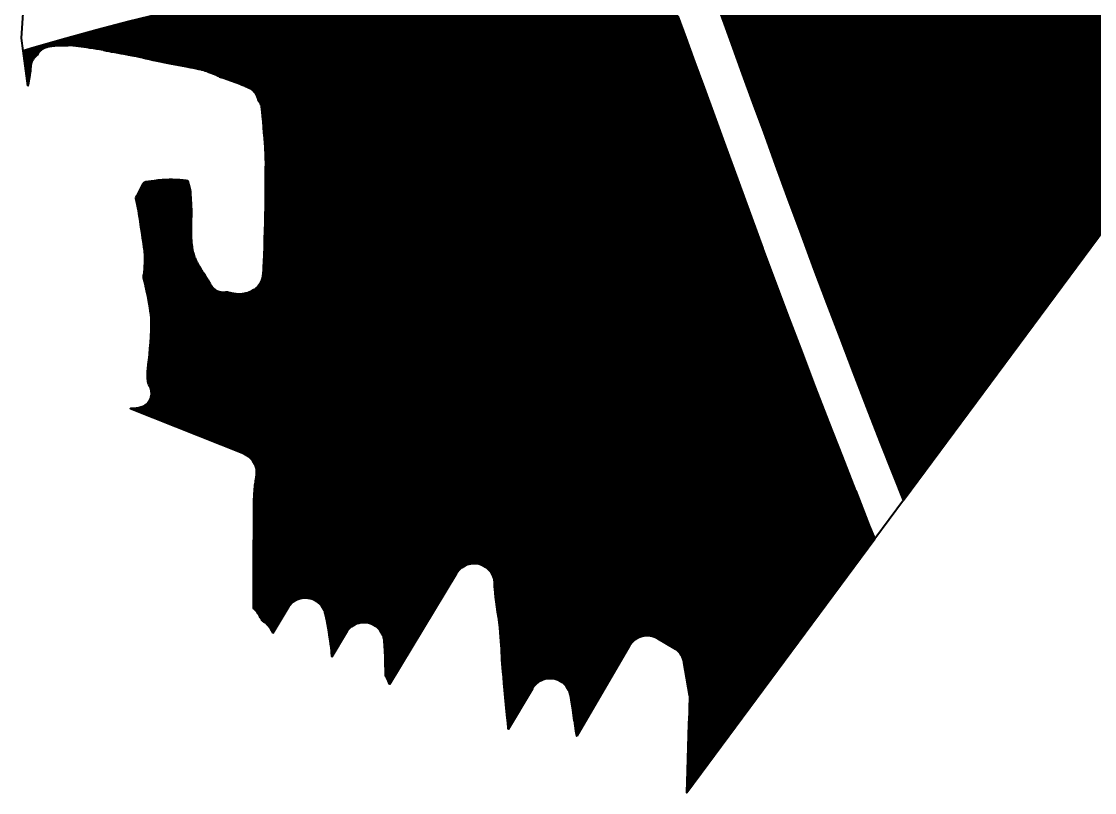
# Model space of a CAD drawing. Header units: metres. Extents: x 729358 to 733474, y 1423022 to 1426173.
# Drawn here: x 731345.8 to 731607.5, y 1424219 to 1424407.1 of the extents above; entities that cross this region are included whole.
import ezdxf

# ---------------------------------------------------------------- set-up
doc = ezdxf.new("R2010")
doc.units = ezdxf.units.M
for name, color, linetype in [('GREEN_AREA', 7, 'Continuous'), ('PARCEL_BORDER', 7, 'Continuous'), ('PARCEL_S', 7, 'Continuous')]:
    doc.layers.add(name, color=color, linetype=linetype)

msp = doc.modelspace()

# ---------------------------------------------------------------- hatches: boundary and pattern name
at = {"layer": 'GREEN_AREA', "true_color": 0x96c896}
h = msp.add_hatch(dxfattribs=at)
h.set_pattern_fill('SOLID')
h.paths.add_polyline_path([(731639.34, 1424479.93), (731639.55, 1424480.13), (731639.74, 1424480.35), (731639.91, 1424480.59), (731640.84, 1424482.07), (731641.19, 1424482.09), (731649.24, 1424482.28), (731657.34, 1424482.1), (731665.48, 1424481.55), (731673.67, 1424480.63), (731681.92, 1424479.33), (731690.21, 1424477.66), (731698.24, 1424475.69), (731560.91, 1424290.33), (731558.56, 1424296.26), (731555.26, 1424304.64), (731551.99, 1424313.04), (731548.74, 1424321.44), (731545.52, 1424329.86), (731542.33, 1424338.29), (731539.16, 1424346.72), (731536.02, 1424355.17), (731532.9, 1424363.63), (731529.81, 1424372.1), (731526.91, 1424380.06), (731524.2, 1424387.48), (731521.68, 1424394.37), (731519.36, 1424400.73), (731517.23, 1424406.56), (731515.3, 1424411.86), (731513.56, 1424416.64), (731512.01, 1424420.88), (731510.65, 1424424.59), (731509.49, 1424427.77), (731508.53, 1424430.42), (731508.11, 1424431.57), (731509.07, 1424432.07), (731511.52, 1424433.32), (731514.45, 1424434.83), (731517.88, 1424436.58), (731521.8, 1424438.59), (731526.2, 1424440.85), (731531.1, 1424443.36), (731536.48, 1424446.12), (731542.35, 1424449.13), (731548.72, 1424452.39), (731555.57, 1424455.91), (731562.91, 1424459.67), (731570.65, 1424463.64), (731578.33, 1424467.18), (731586.06, 1424470.35), (731593.81, 1424473.15), (731601.61, 1424475.57), (731606.03, 1424476.72), (731605.82, 1424476.26), (731605.79, 1424476.19), (731605.02, 1424474.35), (731604.99, 1424474.29), (731604.24, 1424472.37), (731604.21, 1424472.31), (731603.5, 1424470.4), (731603.48, 1424470.34), (731602.84, 1424468.51), (731602.82, 1424468.45), (731602.28, 1424466.79), (731602.25, 1424466.7), (731601.84, 1424465.29), (731601.8, 1424465.13), (731601.55, 1424464.06), (731601.48, 1424463.66), (731601.42, 1424463.01), (731601.41, 1424462.72), (731601.42, 1424462.43), (731601.46, 1424462.15), (731601.61, 1424461.41), (731601.68, 1424461.14), (731601.77, 1424460.87), (731602.03, 1424460.21), (731602.14, 1424459.99), (731602.25, 1424459.77), (731602.62, 1424459.17), (731602.83, 1424458.87), (731603.28, 1424458.3), (731603.42, 1424458.13), (731603.94, 1424457.56), (731604, 1424457.49), (731604.56, 1424456.93), (731605.12, 1424456.35), (731605.7, 1424455.72), (731606.32, 1424455.05), (731606.38, 1424454.98), (731607, 1424454.35), (731607.14, 1424454.22), (731607.75, 1424453.67), (731608.03, 1424453.44), (731608.62, 1424453.04), (731608.87, 1424452.88), (731609.13, 1424452.75), (731609.57, 1424452.55), (731609.81, 1424452.46), (731610.05, 1424452.39), (731610.3, 1424452.34), (731610.61, 1424452.29), (731610.86, 1424452.26), (731611.11, 1424452.25), (731611.36, 1424452.26), (731611.56, 1424452.28), (731611.81, 1424452.32), (731612.06, 1424452.37), (731612.16, 1424452.4), (731612.51, 1424452.52), (731612.59, 1424452.55), (731612.84, 1424452.66), (731613.07, 1424452.8), (731613.23, 1424452.9), (731613.52, 1424453.11), (731613.78, 1424453.35), (731614, 1424453.57), (731614.21, 1424453.83), (731614.4, 1424454.1), (731614.66, 1424454.53), (731614.78, 1424454.75), (731614.88, 1424454.98), (731615.16, 1424455.69), (731615.26, 1424456), (731615.49, 1424456.85), (731615.53, 1424457.04), (731615.73, 1424458), (731615.75, 1424458.13), (731615.91, 1424459.15), (731615.92, 1424459.23), (731616.05, 1424460.26), (731616.05, 1424460.32), (731616.16, 1424461.32), (731616.16, 1424461.37), (731616.17, 1424461.5), (731616.18, 1424461.57), (731616.2, 1424461.88), (731616.2, 1424461.95), (731616.22, 1424462.54), (731616.22, 1424462.6), (731616.24, 1424463.6), (731616.24, 1424463.65), (731616.24, 1424465.17), (731616.24, 1424465.21), (731616.22, 1424466.96), (731616.22, 1424467), (731616.16, 1424468.9), (731616.16, 1424468.94), (731616.08, 1424470.93), (731616.08, 1424470.97), (731615.97, 1424472.95), (731615.97, 1424473), (731615.83, 1424474.9), (731615.82, 1424474.98), (731615.65, 1424476.72), (731615.63, 1424476.83), (731615.43, 1424478.33), (731615.4, 1424478.52), (731615.32, 1424478.87), (731617.32, 1424479.29), (731625.23, 1424480.6), (731633.19, 1424481.53), (731634.42, 1424481.62), (731634.47, 1424481.4), (731634.56, 1424481.13), (731634.67, 1424480.86), (731634.81, 1424480.61), (731634.98, 1424480.37), (731635.16, 1424480.15), (731635.37, 1424479.95), (731635.59, 1424479.76), (731635.84, 1424479.6), (731636.09, 1424479.47), (731636.36, 1424479.36), (731636.64, 1424479.27), (731636.92, 1424479.22), (731637.21, 1424479.19), (731637.5, 1424479.19), (731637.79, 1424479.21), (731638.07, 1424479.27), (731638.35, 1424479.35), (731638.62, 1424479.46), (731638.87, 1424479.59), (731639.12, 1424479.75), (731639.34, 1424479.93)])
h.paths.add_polyline_path([(731566.4, 1424396.58), (731566.4, 1424440.72), (731539.54, 1424440.72), (731539.54, 1424396.58), (731539.54, 1424351.98), (731562.38, 1424351.98), (731562.38, 1424396.58), (731566.4, 1424396.58)])
h = msp.add_hatch(dxfattribs=at)
h.set_pattern_fill('SOLID')
h.paths.add_polyline_path([(731377.08, 1424337.22), (731377.07, 1424337.32), (731376.84, 1424338.67), (731376.83, 1424338.74), (731376.56, 1424340.09), (731376.55, 1424340.14), (731376.28, 1424341.43), (731376.27, 1424341.46), (731376, 1424342.65), (731376, 1424342.67), (731375.75, 1424343.72), (731375.56, 1424344.54), (731375.49, 1424344.83), (731375.51, 1424344.91), (731375.56, 1424345.14), (731375.62, 1424345.46), (731375.65, 1424345.67), (731375.68, 1424346.02), (731375.69, 1424346.06), (731375.74, 1424346.6), (731375.74, 1424346.65), (731375.79, 1424347.34), (731375.79, 1424347.41), (731375.83, 1424348.19), (731375.83, 1424348.28), (731375.85, 1424349.1), (731375.85, 1424349.23), (731375.83, 1424350.04), (731375.82, 1424350.23), (731375.77, 1424350.87), (731375.76, 1424350.96), (731375.65, 1424351.88), (731375.64, 1424351.92), (731375.49, 1424353.05), (731375.49, 1424353.07), (731375.31, 1424354.34), (731375.31, 1424354.35), (731375.12, 1424355.68), (731375.11, 1424355.69), (731374.91, 1424357.02), (731374.91, 1424357.03), (731374.72, 1424358.28), (731374.72, 1424358.29), (731374.54, 1424359.4), (731374.54, 1424359.41), (731374.4, 1424360.3), (731374.4, 1424360.31), (731374.3, 1424360.92), (731374.29, 1424360.97), (731374.15, 1424361.73), (731374.14, 1424361.78), (731373.98, 1424362.55), (731373.97, 1424362.58), (731373.82, 1424363.3), (731373.69, 1424363.92), (731373.66, 1424364.08), (731373.88, 1424364.53), (731374.27, 1424365.3), (731374.71, 1424366.15), (731375.13, 1424366.94), (731375.45, 1424367.5), (731375.55, 1424367.66), (731375.61, 1424367.73), (731375.71, 1424367.82), (731375.78, 1424367.88), (731375.84, 1424367.92), (731375.89, 1424367.95), (731375.9, 1424367.95), (731376.09, 1424367.98), (731376.48, 1424368.04), (731376.49, 1424368.04), (731376.86, 1424368.1), (731377.46, 1424368.18), (731378.24, 1424368.28), (731379.14, 1424368.38), (731380.08, 1424368.47), (731381, 1424368.53), (731381.82, 1424368.56), (731382.63, 1424368.56), (731383.5, 1424368.52), (731384.37, 1424368.46), (731385.18, 1424368.39), (731385.86, 1424368.32), (731386.29, 1424368.27), (731386.3, 1424368.25), (731386.43, 1424367.85), (731386.58, 1424367.3), (731386.73, 1424366.74), (731386.84, 1424366.27), (731386.89, 1424366.04), (731386.93, 1424365.86), (731386.95, 1424365.69), (731386.97, 1424365.42), (731386.99, 1424365.19), (731387.02, 1424364.76), (731387.06, 1424364.18), (731387.1, 1424363.5), (731387.14, 1424362.76), (731387.19, 1424362), (731387.22, 1424361.3), (731387.23, 1424360.69), (731387.21, 1424359.79), (731387.19, 1424358.67), (731387.19, 1424358.66), (731387.16, 1424357.41), (731387.16, 1424357.37), (731387.15, 1424356.07), (731387.15, 1424356), (731387.17, 1424354.71), (731387.18, 1424354.6), (731387.24, 1424353.37), (731387.25, 1424353.21), (731387.36, 1424352.11), (731387.4, 1424351.83), (731387.59, 1424350.92), (731387.69, 1424350.54), (731387.99, 1424349.65), (731388.09, 1424349.38), (731388.49, 1424348.5), (731388.58, 1424348.32), (731389.03, 1424347.47), (731389.11, 1424347.34), (731389.58, 1424346.55), (731389.64, 1424346.46), (731390.11, 1424345.75), (731390.14, 1424345.69), (731390.57, 1424345.08), (731390.57, 1424345.07), (731390.9, 1424344.6), (731391.06, 1424344.36), (731391.27, 1424343.99), (731391.51, 1424343.54), (731391.54, 1424343.48), (731391.79, 1424343.06), (731391.9, 1424342.88), (731392.08, 1424342.61), (731392.31, 1424342.31), (731392.44, 1424342.16), (731392.62, 1424341.97), (731392.82, 1424341.8), (731392.9, 1424341.73), (731393.11, 1424341.58), (731393.33, 1424341.44), (731393.37, 1424341.42), (731393.72, 1424341.25), (731393.77, 1424341.24), (731394.01, 1424341.15), (731394.26, 1424341.09), (731394.36, 1424341.07), (731394.6, 1424341.03), (731394.85, 1424341.01), (731395.1, 1424341.01), (731395.25, 1424341.02), (731395.57, 1424341.05), (731395.88, 1424341.12), (731395.9, 1424341.12), (731396, 1424341.1), (731396.62, 1424340.95), (731396.69, 1424340.93), (731397.37, 1424340.78), (731397.54, 1424340.75), (731398.17, 1424340.65), (731398.58, 1424340.61), (731399.09, 1424340.6), (731399.37, 1424340.61), (731399.65, 1424340.64), (731400.15, 1424340.72), (731400.48, 1424340.8), (731400.94, 1424340.93), (731401.28, 1424341.05), (731401.71, 1424341.23), (731402.07, 1424341.42), (731402.44, 1424341.63), (731402.65, 1424341.77), (731402.86, 1424341.93), (731403.15, 1424342.18), (731403.4, 1424342.42), (731403.62, 1424342.7), (731403.87, 1424343.03), (731404.01, 1424343.24), (731404.13, 1424343.46), (731404.23, 1424343.69), (731404.38, 1424344.05), (731404.45, 1424344.28), (731404.52, 1424344.51), (731404.6, 1424344.91), (731404.63, 1424345.03), (731404.71, 1424345.48), (731404.74, 1424345.76), (731404.78, 1424346.19), (731404.79, 1424346.29), (731404.83, 1424347.2), (731404.83, 1424347.23), (731404.89, 1424348.55), (731404.89, 1424348.56), (731404.94, 1424350.19), (731404.94, 1424350.19), (731405.01, 1424352.05), (731405.01, 1424352.05), (731405.07, 1424354.04), (731405.07, 1424354.05), (731405.13, 1424356.09), (731405.13, 1424356.1), (731405.18, 1424358.11), (731405.18, 1424358.12), (731405.23, 1424360.01), (731405.23, 1424360.01), (731405.27, 1424361.7), (731405.27, 1424361.71), (731405.3, 1424363.1), (731405.3, 1424363.12), (731405.32, 1424364.13), (731405.32, 1424364.16), (731405.32, 1424365.28), (731405.32, 1424365.3), (731405.32, 1424366.48), (731405.32, 1424366.49), (731405.32, 1424367.69), (731405.32, 1424367.7), (731405.3, 1424368.85), (731405.3, 1424368.86), (731405.29, 1424369.92), (731405.29, 1424369.93), (731405.28, 1424370.85), (731405.28, 1424370.85), (731405.27, 1424371.54), (731405.29, 1424371.64), (731405.33, 1424371.93), (731405.34, 1424372.22), (731405.34, 1424372.39), (731405.34, 1424372.42), (731405.33, 1424372.85), (731405.33, 1424372.87), (731405.31, 1424373.49), (731405.31, 1424373.51), (731405.29, 1424374.25), (731405.29, 1424374.27), (731405.26, 1424375.05), (731405.25, 1424375.08), (731405.22, 1424375.82), (731405.21, 1424375.87), (731405.17, 1424376.48), (731405.17, 1424376.5), (731405.1, 1424377.44), (731405.1, 1424377.45), (731405.01, 1424378.63), (731405.01, 1424378.64), (731404.91, 1424379.97), (731404.91, 1424379.98), (731404.8, 1424381.37), (731404.8, 1424381.37), (731404.69, 1424382.73), (731404.68, 1424382.74), (731404.58, 1424383.97), (731404.58, 1424383.99), (731404.48, 1424385), (731404.48, 1424385.04), (731404.41, 1424385.74), (731404.39, 1424385.89), (731404.34, 1424386.19), (731404.28, 1424386.51), (731404.17, 1424386.82), (731404.04, 1424387.12), (731403.88, 1424387.4), (731403.74, 1424387.6), (731403.62, 1424387.77), (731403.53, 1424388.1), (731403.41, 1424388.44), (731403.24, 1424388.86), (731403.09, 1424389.18), (731402.91, 1424389.48), (731402.66, 1424389.83), (731402.46, 1424390.07), (731402.25, 1424390.3), (731402.01, 1424390.49), (731401.75, 1424390.67), (731401.38, 1424390.89), (731401.05, 1424391.06), (731400.34, 1424391.37), (731400.23, 1424391.42), (731399.28, 1424391.79), (731399.23, 1424391.81), (731398.14, 1424392.21), (731398.11, 1424392.23), (731396.97, 1424392.63), (731396.96, 1424392.64), (731395.87, 1424393.02), (731395.86, 1424393.02), (731394.93, 1424393.35), (731394.28, 1424393.58), (731394.1, 1424393.64), (731394.03, 1424393.68), (731393.87, 1424393.77), (731393.87, 1424393.77), (731393.64, 1424393.9), (731393.5, 1424393.97), (731393.23, 1424394.1), (731393.04, 1424394.18), (731392.64, 1424394.35), (731392.58, 1424394.37), (731391.95, 1424394.61), (731391.93, 1424394.62), (731391.23, 1424394.88), (731391.21, 1424394.89), (731390.61, 1424395.11), (731390.56, 1424395.12), (731390.21, 1424395.25), (731390.03, 1424395.3), (731389.76, 1424395.37), (731389.62, 1424395.41), (731389.38, 1424395.46), (731389.34, 1424395.47), (731389.08, 1424395.52), (731389.05, 1424395.53), (731388.75, 1424395.59), (731388.73, 1424395.59), (731388.07, 1424395.72), (731387.11, 1424395.9), (731385.95, 1424396.12), (731384.65, 1424396.37), (731383.28, 1424396.63), (731381.94, 1424396.89), (731380.69, 1424397.14), (731379.6, 1424397.35), (731378.77, 1424397.52), (731377.9, 1424397.71), (731377, 1424397.91), (731376.11, 1424398.11), (731375.26, 1424398.31), (731374.49, 1424398.49), (731373.82, 1424398.64), (731373.81, 1424398.65), (731373.29, 1424398.77), (731373.25, 1424398.78), (731372.9, 1424398.85), (731372.8, 1424398.87), (731372.36, 1424398.95), (731372.29, 1424398.96), (731371.91, 1424399.02), (731371.89, 1424399.02), (731371.53, 1424399.07), (731371.13, 1424399.13), (731370.74, 1424399.2), (731370.1, 1424399.32), (731369.32, 1424399.46), (731368.51, 1424399.61), (731367.74, 1424399.75), (731367.13, 1424399.87), (731366.79, 1424399.94), (731366.48, 1424400), (731366.18, 1424400.08), (731366.17, 1424400.08), (731365.84, 1424400.16), (731365.76, 1424400.18), (731365.37, 1424400.26), (731365.27, 1424400.28), (731364.84, 1424400.36), (731364.8, 1424400.36), (731364.14, 1424400.47), (731364.13, 1424400.47), (731363.33, 1424400.6), (731363.32, 1424400.6), (731362.48, 1424400.73), (731362.47, 1424400.73), (731361.68, 1424400.85), (731361.66, 1424400.85), (731361.01, 1424400.95), (731360.99, 1424400.95), (731360.32, 1424401.04), (731360.31, 1424401.04), (731359.65, 1424401.14), (731359.63, 1424401.14), (731359.02, 1424401.22), (731358.98, 1424401.22), (731358.48, 1424401.28), (731358.37, 1424401.29), (731358.03, 1424401.32), (731357.79, 1424401.33), (731357.51, 1424401.33), (731357.31, 1424401.32), (731357.06, 1424401.31), (731356.99, 1424401.3), (731356.78, 1424401.28), (731356.6, 1424401.27), (731356.34, 1424401.27), (731355.81, 1424401.26), (731355.81, 1424401.26), (731355.17, 1424401.26), (731355.14, 1424401.26), (731354.49, 1424401.25), (731354.44, 1424401.25), (731353.89, 1424401.23), (731353.74, 1424401.22), (731353.37, 1424401.19), (731353.05, 1424401.14), (731352.68, 1424401.07), (731352.5, 1424401.03), (731352.14, 1424400.94), (731351.93, 1424400.88), (731351.64, 1424400.78), (731351.4, 1424400.69), (731351.17, 1424400.58), (731351.01, 1424400.49), (731350.76, 1424400.34), (731350.52, 1424400.16), (731350.3, 1424399.96), (731350.1, 1424399.73), (731349.92, 1424399.49), (731349.77, 1424399.23), (731349.67, 1424399.01), (731349.46, 1424398.85), (731349.26, 1424398.69), (731349.08, 1424398.51), (731348.92, 1424398.32), (731348.73, 1424398.09), (731348.57, 1424397.86), (731348.43, 1424397.61), (731348.31, 1424397.35), (731348.21, 1424397.09), (731348.12, 1424396.78), (731348.04, 1424396.45), (731348, 1424396.11), (731347.98, 1424395.75), (731347.97, 1424395.58), (731347.97, 1424395.26), (731347.96, 1424395.04), (731347.91, 1424394.76), (731347.79, 1424394.04), (731347.62, 1424393.1), (731347.44, 1424392.05), (731347.33, 1424391.45), (731346.18, 1424399.95), (731348.87, 1424400.77), (731356.54, 1424402.98), (731364.23, 1424405.09), (731371.95, 1424407.09), (731379.69, 1424409), (731387.46, 1424410.81), (731395.25, 1424412.52), (731403.07, 1424414.13), (731410.91, 1424415.64), (731418.77, 1424417.05), (731426.67, 1424418.36), (731434.58, 1424419.56), (731442.55, 1424420.68), (731450.06, 1424421.72), (731457.06, 1424422.7), (731463.57, 1424423.61), (731469.57, 1424424.45), (731475.07, 1424425.21), (731480.07, 1424425.91), (731484.58, 1424426.54), (731488.58, 1424427.1), (731492.08, 1424427.59), (731495.08, 1424428.01), (731497.58, 1424428.36), (731498.58, 1424428.5), (731499.13, 1424426.99), (731500.1, 1424424.34), (731500.44, 1424423.42), (731500.3, 1424423.23), (731500.18, 1424423.07), (731500.12, 1424422.98), (731499.9, 1424422.62), (731499.86, 1424422.57), (731499.59, 1424422.13), (731499.54, 1424422.04), (731499.31, 1424421.63), (731499.17, 1424421.35), (731499.06, 1424421.08), (731498.96, 1424420.83), (731498.89, 1424420.57), (731498.84, 1424420.3), (731498.8, 1424420.04), (731498.78, 1424419.71), (731498.79, 1424419.38), (731498.81, 1424419.14), (731498.85, 1424418.84), (731498.92, 1424418.54), (731499.02, 1424418.26), (731499.11, 1424418.03), (731499.24, 1424417.76), (731499.39, 1424417.5), (731499.57, 1424417.26), (731499.75, 1424417.03), (731499.91, 1424416.85), (731500.08, 1424416.69), (731500.4, 1424416.4), (731500.58, 1424416.25), (731500.77, 1424416.12), (731501.18, 1424415.86), (731501.49, 1424415.68), (731501.82, 1424415.55), (731502.26, 1424415.4), (731502.51, 1424415.32), (731502.77, 1424415.27), (731503.04, 1424415.24), (731503.31, 1424415.23), (731503.42, 1424415.23), (731504.16, 1424413.21), (731505.9, 1424408.44), (731507.84, 1424403.14), (731509.97, 1424397.3), (731512.29, 1424390.94), (731514.8, 1424384.05), (731517.51, 1424376.63), (731520.41, 1424368.68), (731523.51, 1424360.19), (731523.51, 1424360.18), (731526.64, 1424351.71), (731526.64, 1424351.69), (731529.79, 1424343.23), (731529.79, 1424343.22), (731532.97, 1424334.77), (731532.97, 1424334.75), (731536.17, 1424326.31), (731536.18, 1424326.3), (731539.4, 1424317.86), (731539.41, 1424317.85), (731542.66, 1424309.43), (731542.67, 1424309.41), (731545.94, 1424301), (731545.95, 1424300.99), (731549.25, 1424292.59), (731549.26, 1424292.57), (731552.59, 1424284.18), (731552.59, 1424284.17), (731553.91, 1424280.89), (731508.04, 1424218.98), (731508.05, 1424219.11), (731508.13, 1424221.63), (731508.22, 1424224.34), (731508.32, 1424227.17), (731508.41, 1424230.05), (731508.51, 1424232.93), (731508.6, 1424235.74), (731508.69, 1424238.42), (731508.76, 1424240.91), (731508.77, 1424240.92), (731508.79, 1424241.74), (731508.78, 1424242.23), (731508.72, 1424242.71), (731507.38, 1424250.75), (731507.28, 1424251.23), (731507.13, 1424251.69), (731506.94, 1424252.13), (731506.7, 1424252.56), (731506.43, 1424252.96), (731506.12, 1424253.33), (731505.77, 1424253.67), (731505.39, 1424253.97), (731504.99, 1424254.24), (731500.97, 1424256.61), (731500.53, 1424256.84), (731500.08, 1424257.02), (731499.6, 1424257.16), (731499.12, 1424257.25), (731498.63, 1424257.3), (731498.14, 1424257.29), (731497.65, 1424257.24), (731497.17, 1424257.14), (731496.7, 1424256.99), (731496.25, 1424256.8), (731495.82, 1424256.57), (731495.41, 1424256.29), (731495.04, 1424255.98), (731494.69, 1424255.63), (731494.38, 1424255.24), (731494.11, 1424254.83), (731481.2, 1424232.82), (731481.01, 1424234.05), (731481.01, 1424234.06), (731480.63, 1424236.51), (731480.62, 1424236.52), (731480.23, 1424239.06), (731480.23, 1424239.06), (731479.82, 1424241.62), (731479.66, 1424242.64), (731479.56, 1424243.12), (731479.41, 1424243.58), (731479.22, 1424244.03), (731478.99, 1424244.46), (731478.71, 1424244.87), (731478.4, 1424245.24), (731478.05, 1424245.59), (731477.67, 1424245.89), (731477.26, 1424246.16), (731476.83, 1424246.39), (731476.37, 1424246.57), (731475.9, 1424246.71), (731475.42, 1424246.8), (731474.94, 1424246.85), (731474.45, 1424246.85), (731473.96, 1424246.79), (731473.48, 1424246.7), (731473.01, 1424246.55), (731472.56, 1424246.36), (731472.13, 1424246.13), (731471.73, 1424245.86), (731471.35, 1424245.54), (731471, 1424245.2), (731470.7, 1424244.82), (731470.42, 1424244.41), (731464.51, 1424234.47), (731464.47, 1424234.86), (731464.37, 1424235.9), (731464.24, 1424237.22), (731464.09, 1424238.76), (731463.93, 1424240.45), (731463.77, 1424242.2), (731463.6, 1424243.95), (731463.45, 1424245.62), (731463.31, 1424247.15), (731463.2, 1424248.44), (731463.11, 1424249.43), (731463.04, 1424250.46), (731462.98, 1424251.4), (731462.93, 1424252.28), (731462.88, 1424253.14), (731462.84, 1424254), (731462.84, 1424254.02), (731462.79, 1424254.89), (731462.79, 1424254.93), (731462.73, 1424255.84), (731462.72, 1424255.9), (731462.65, 1424256.88), (731462.64, 1424256.94), (731462.55, 1424258.02), (731462.54, 1424258.11), (731462.43, 1424259.19), (731462.42, 1424259.27), (731462.27, 1424260.45), (731462.27, 1424260.5), (731462.1, 1424261.74), (731462.1, 1424261.77), (731461.92, 1424263.04), (731461.92, 1424263.05), (731461.74, 1424264.32), (731461.57, 1424265.55), (731461.42, 1424266.69), (731461.3, 1424267.71), (731461.22, 1424268.55), (731461.18, 1424269.18), (731461.16, 1424269.96), (731461.16, 1424269.96), (731461.14, 1424270.32), (731461.08, 1424270.8), (731460.97, 1424271.27), (731460.81, 1424271.72), (731460.62, 1424272.16), (731460.38, 1424272.58), (731460.1, 1424272.98), (731459.78, 1424273.34), (731459.43, 1424273.68), (731459.05, 1424273.97), (731458.64, 1424274.23), (731458.21, 1424274.45), (731457.76, 1424274.63), (731457.3, 1424274.76), (731456.83, 1424274.85), (731456.34, 1424274.89), (731455.86, 1424274.88), (731455.38, 1424274.83), (731454.91, 1424274.73), (731454.45, 1424274.59), (731454, 1424274.4), (731453.58, 1424274.17), (731453.18, 1424273.91), (731452.8, 1424273.6), (731452.46, 1424273.26), (731452.15, 1424272.88), (731451.88, 1424272.48), (731435.5, 1424245.44), (731435.37, 1424245.84), (731435.19, 1424246.28), (731434.99, 1424246.71), (731434.77, 1424247.13), (731434.55, 1424247.46), (731434.55, 1424247.54), (731434.55, 1424247.92), (731434.55, 1424247.94), (731434.54, 1424248.62), (731434.54, 1424248.65), (731434.53, 1424249.59), (731434.52, 1424249.61), (731434.5, 1424250.75), (731434.5, 1424250.78), (731434.46, 1424252.05), (731434.46, 1424252.09), (731434.41, 1424253.44), (731434.4, 1424253.5), (731434.34, 1424254.86), (731434.33, 1424254.94), (731434.27, 1424255.84), (731434.22, 1424256.32), (731434.11, 1424256.8), (731433.97, 1424257.27), (731433.77, 1424257.72), (731433.54, 1424258.14), (731433.26, 1424258.55), (731432.94, 1424258.92), (731432.59, 1424259.26), (731432.21, 1424259.56), (731431.8, 1424259.83), (731431.37, 1424260.06), (731430.92, 1424260.24), (731430.45, 1424260.37), (731429.97, 1424260.46), (731429.48, 1424260.51), (731428.99, 1424260.5), (731428.51, 1424260.45), (731428.03, 1424260.35), (731427.56, 1424260.21), (731427.11, 1424260.02), (731426.68, 1424259.78), (731426.28, 1424259.51), (731425.9, 1424259.2), (731425.56, 1424258.85), (731425.25, 1424258.47), (731424.98, 1424258.06), (731421.49, 1424252.18), (731421.4, 1424253.21), (731421.4, 1424253.29), (731421.27, 1424254.58), (731421.25, 1424254.74), (731421.09, 1424255.95), (731421.07, 1424256.08), (731420.84, 1424257.5), (731420.83, 1424257.58), (731420.54, 1424259.16), (731420.54, 1424259.21), (731420.21, 1424260.93), (731420.21, 1424260.96), (731419.92, 1424262.44), (731419.8, 1424262.91), (731419.65, 1424263.37), (731419.44, 1424263.81), (731419.2, 1424264.22), (731418.92, 1424264.61), (731418.6, 1424264.98), (731418.24, 1424265.31), (731417.86, 1424265.6), (731417.45, 1424265.85), (731417.02, 1424266.07), (731416.57, 1424266.24), (731416.1, 1424266.37), (731415.63, 1424266.45), (731415.15, 1424266.49), (731414.67, 1424266.48), (731414.19, 1424266.42), (731413.71, 1424266.32), (731413.25, 1424266.17), (731412.81, 1424265.98), (731412.39, 1424265.75), (731411.99, 1424265.48), (731411.62, 1424265.17), (731411.28, 1424264.82), (731410.98, 1424264.45), (731410.71, 1424264.05), (731407.08, 1424257.93), (731407.01, 1424258.13), (731406.8, 1424258.56), (731406.56, 1424258.97), (731406.28, 1424259.35), (731406.05, 1424259.64), (731405.71, 1424260.02), (731405.33, 1424260.36), (731404.92, 1424260.66), (731404.62, 1424260.85), (731404.51, 1424260.92), (731404.38, 1424261.15), (731404.11, 1424261.66), (731404.09, 1424261.7), (731403.86, 1424262.11), (731403.65, 1424262.46), (731403.53, 1424262.65), (731403.25, 1424263.04), (731402.93, 1424263.4), (731402.58, 1424263.72), (731402.38, 1424263.88), (731402.38, 1424264.66), (731402.37, 1424266.61), (731402.37, 1424268.88), (731402.38, 1424271.39), (731402.38, 1424274.05), (731402.39, 1424276.76), (731402.4, 1424279.45), (731402.41, 1424282.01), (731402.42, 1424284.36), (731402.43, 1424286.41), (731402.44, 1424288.07), (731402.45, 1424289.24), (731402.46, 1424289.8), (731402.48, 1424290.51), (731402.51, 1424291.24), (731402.55, 1424291.93), (731402.59, 1424292.55), (731402.63, 1424293.05), (731402.65, 1424293.39), (731402.69, 1424293.73), (731402.72, 1424294.01), (731402.76, 1424294.31), (731402.81, 1424294.67), (731402.86, 1424295.01), (731402.92, 1424295.34), (731402.92, 1424295.37), (731402.99, 1424295.77), (731403.01, 1424295.91), (731403.07, 1424296.34), (731403.12, 1424296.81), (731403.12, 1424297.29), (731403.07, 1424297.76), (731402.98, 1424298.23), (731402.84, 1424298.69), (731402.67, 1424299.13), (731402.45, 1424299.55), (731402.19, 1424299.95), (731401.89, 1424300.32), (731401.57, 1424300.67), (731401.2, 1424300.98), (731400.82, 1424301.25), (731400.4, 1424301.49), (731399.97, 1424301.69), (731372.35, 1424312.68), (731372.63, 1424312.68), (731372.8, 1424312.68), (731373.5, 1424312.72), (731373.84, 1424312.75), (731374.36, 1424312.84), (731374.64, 1424312.9), (731374.91, 1424312.98), (731375.21, 1424313.09), (731375.46, 1424313.2), (731375.7, 1424313.32), (731375.93, 1424313.47), (731376.07, 1424313.57), (731376.28, 1424313.74), (731376.47, 1424313.92), (731376.65, 1424314.12), (731376.7, 1424314.18), (731376.86, 1424314.4), (731377.01, 1424314.64), (731377.04, 1424314.7), (731377.19, 1424315), (731377.29, 1424315.31), (731377.33, 1424315.45), (731377.4, 1424315.75), (731377.44, 1424316.06), (731377.45, 1424316.38), (731377.44, 1424316.61), (731377.42, 1424316.88), (731377.38, 1424317.14), (731377.31, 1424317.4), (731377.2, 1424317.74), (731377.05, 1424318.13), (731376.83, 1424318.59), (731376.69, 1424318.91), (731376.64, 1424319.06), (731376.61, 1424319.27), (731376.57, 1424319.63), (731376.54, 1424320.03), (731376.52, 1424320.46), (731376.51, 1424320.96), (731376.51, 1424321.44), (731376.53, 1424321.79), (731376.59, 1424322.48), (731376.7, 1424323.44), (731376.82, 1424324.6), (731376.82, 1424324.61), (731376.96, 1424325.91), (731376.96, 1424325.93), (731377.09, 1424327.32), (731377.1, 1424327.35), (731377.22, 1424328.78), (731377.22, 1424328.82), (731377.33, 1424330.25), (731377.33, 1424330.32), (731377.4, 1424331.69), (731377.4, 1424331.78), (731377.43, 1424333.07), (731377.43, 1424333.21), (731377.4, 1424334.35), (731377.39, 1424334.54), (731377.28, 1424335.76), (731377.26, 1424335.9), (731377.08, 1424337.22)])
h.paths.add_polyline_path([(731501.71, 1424373.35), (731475.46, 1424373.35), (731475.46, 1424334.08), (731501.71, 1424334.08), (731501.71, 1424373.35)])
h.paths.add_polyline_path([(731529.23, 1424254.59), (731529.23, 1424299.67), (731504.8, 1424299.67), (731504.8, 1424254.59), (731529.23, 1424254.59)])
at = {"layer": 'PARCEL_S', "true_color": 0xffc8c8}
h = msp.add_hatch(dxfattribs=at)
h.set_pattern_fill('SOLID')
h.paths.add_polyline_path([(731566.4, 1424396.58), (731566.4, 1424440.72), (731539.54, 1424440.72), (731539.54, 1424396.58), (731566.4, 1424396.58)])
h = msp.add_hatch(dxfattribs=at)
h.set_pattern_fill('SOLID')
h.paths.add_polyline_path([(731562.38, 1424351.98), (731562.38, 1424396.58), (731539.54, 1424396.58), (731539.54, 1424351.98), (731562.38, 1424351.98)])
h = msp.add_hatch(dxfattribs=at)
h.set_pattern_fill('SOLID')
h.paths.add_polyline_path([(731501.71, 1424334.08), (731501.71, 1424373.35), (731475.46, 1424373.35), (731475.46, 1424334.08), (731501.71, 1424334.08)])
h = msp.add_hatch(dxfattribs=at)
h.set_pattern_fill('SOLID')
h.paths.add_polyline_path([(731529.23, 1424254.59), (731529.23, 1424299.67), (731504.8, 1424299.67), (731504.8, 1424254.59), (731529.23, 1424254.59)])

# ---------------------------------------------------------------- linework, layer by layer
at = {"layer": 'PARCEL_BORDER', "lineweight": 50, "true_color": 0x326432}
for points in [[(731698.24, 1424475.69), (731560.91, 1424290.33), (731558.56, 1424296.26), (731555.26, 1424304.64), (731551.99, 1424313.04), (731548.74, 1424321.44), (731545.52, 1424329.86), (731542.33, 1424338.29), (731539.16, 1424346.72), (731536.02, 1424355.17), (731532.9, 1424363.63), (731529.81, 1424372.1), (731526.91, 1424380.06), (731524.2, 1424387.48), (731521.68, 1424394.37), (731519.36, 1424400.73), (731517.23, 1424406.56), (731515.3, 1424411.86)], [(731505.9, 1424408.44), (731507.84, 1424403.14), (731509.97, 1424397.3), (731512.29, 1424390.94), (731514.8, 1424384.05), (731517.51, 1424376.63), (731520.41, 1424368.68), (731523.51, 1424360.19), (731523.51, 1424360.18), (731526.64, 1424351.71), (731526.64, 1424351.69), (731529.79, 1424343.23), (731529.79, 1424343.22), (731532.97, 1424334.77), (731532.97, 1424334.75), (731536.17, 1424326.31), (731536.18, 1424326.3), (731539.4, 1424317.86), (731539.41, 1424317.85), (731542.66, 1424309.43), (731542.67, 1424309.41), (731545.94, 1424301), (731545.95, 1424300.99), (731549.25, 1424292.59), (731549.26, 1424292.57), (731552.59, 1424284.18), (731552.59, 1424284.17), (731553.91, 1424280.89), (731508.04, 1424218.98), (731508.05, 1424219.11), (731508.13, 1424221.63), (731508.22, 1424224.34), (731508.32, 1424227.17), (731508.41, 1424230.05), (731508.51, 1424232.93), (731508.6, 1424235.74), (731508.69, 1424238.42), (731508.76, 1424240.91), (731508.77, 1424240.92), (731508.79, 1424241.74), (731508.78, 1424242.23), (731508.72, 1424242.71), (731507.38, 1424250.75), (731507.28, 1424251.23), (731507.13, 1424251.69), (731506.94, 1424252.13), (731506.7, 1424252.56), (731506.43, 1424252.96), (731506.12, 1424253.33), (731505.77, 1424253.67), (731505.39, 1424253.97), (731504.99, 1424254.24), (731500.97, 1424256.61), (731500.53, 1424256.84), (731500.08, 1424257.02), (731499.6, 1424257.16), (731499.12, 1424257.25), (731498.63, 1424257.3), (731498.14, 1424257.29), (731497.65, 1424257.24), (731497.17, 1424257.14), (731496.7, 1424256.99), (731496.25, 1424256.8), (731495.82, 1424256.57), (731495.41, 1424256.29), (731495.04, 1424255.98), (731494.69, 1424255.63), (731494.38, 1424255.24), (731494.11, 1424254.83), (731481.2, 1424232.82), (731481.01, 1424234.05), (731481.01, 1424234.06), (731480.63, 1424236.51), (731480.62, 1424236.52), (731480.23, 1424239.06), (731480.23, 1424239.06), (731479.82, 1424241.62), (731479.66, 1424242.64), (731479.56, 1424243.12), (731479.41, 1424243.58), (731479.22, 1424244.03), (731478.99, 1424244.46), (731478.71, 1424244.87), (731478.4, 1424245.24), (731478.05, 1424245.59), (731477.67, 1424245.89), (731477.26, 1424246.16), (731476.83, 1424246.39), (731476.37, 1424246.57), (731475.9, 1424246.71), (731475.42, 1424246.8), (731474.94, 1424246.85), (731474.45, 1424246.85), (731473.96, 1424246.79), (731473.48, 1424246.7), (731473.01, 1424246.55), (731472.56, 1424246.36), (731472.13, 1424246.13), (731471.73, 1424245.86), (731471.35, 1424245.54), (731471, 1424245.2), (731470.7, 1424244.82), (731470.42, 1424244.41), (731464.51, 1424234.47), (731464.47, 1424234.86), (731464.37, 1424235.9), (731464.24, 1424237.22), (731464.09, 1424238.76), (731463.93, 1424240.45), (731463.77, 1424242.2), (731463.6, 1424243.95), (731463.45, 1424245.62), (731463.31, 1424247.15), (731463.2, 1424248.44), (731463.11, 1424249.43), (731463.04, 1424250.46), (731462.98, 1424251.4), (731462.93, 1424252.28), (731462.88, 1424253.14), (731462.84, 1424254), (731462.84, 1424254.02), (731462.79, 1424254.89), (731462.79, 1424254.93), (731462.73, 1424255.84), (731462.72, 1424255.9), (731462.65, 1424256.88), (731462.64, 1424256.94), (731462.55, 1424258.02), (731462.54, 1424258.11), (731462.43, 1424259.19), (731462.42, 1424259.27), (731462.27, 1424260.45), (731462.27, 1424260.5), (731462.1, 1424261.74), (731462.1, 1424261.77), (731461.92, 1424263.04), (731461.92, 1424263.05), (731461.74, 1424264.32), (731461.57, 1424265.55), (731461.42, 1424266.69), (731461.3, 1424267.71), (731461.22, 1424268.55), (731461.18, 1424269.18), (731461.16, 1424269.96), (731461.16, 1424269.96), (731461.14, 1424270.32), (731461.08, 1424270.8), (731460.97, 1424271.27), (731460.81, 1424271.72), (731460.62, 1424272.16), (731460.38, 1424272.58), (731460.1, 1424272.98), (731459.78, 1424273.34), (731459.43, 1424273.68), (731459.05, 1424273.97), (731458.64, 1424274.23), (731458.21, 1424274.45), (731457.76, 1424274.63), (731457.3, 1424274.76), (731456.83, 1424274.85), (731456.34, 1424274.89), (731455.86, 1424274.88), (731455.38, 1424274.83), (731454.91, 1424274.73), (731454.45, 1424274.59), (731454, 1424274.4), (731453.58, 1424274.17), (731453.18, 1424273.91), (731452.8, 1424273.6), (731452.46, 1424273.26), (731452.15, 1424272.88), (731451.88, 1424272.48), (731435.5, 1424245.44), (731435.37, 1424245.84), (731435.19, 1424246.28), (731434.99, 1424246.71), (731434.77, 1424247.13), (731434.55, 1424247.46), (731434.55, 1424247.54), (731434.55, 1424247.92), (731434.55, 1424247.94), (731434.54, 1424248.62), (731434.54, 1424248.65), (731434.53, 1424249.59), (731434.52, 1424249.61), (731434.5, 1424250.75), (731434.5, 1424250.78), (731434.46, 1424252.05), (731434.46, 1424252.09), (731434.41, 1424253.44), (731434.4, 1424253.5), (731434.34, 1424254.86), (731434.33, 1424254.94), (731434.27, 1424255.84), (731434.22, 1424256.32), (731434.11, 1424256.8), (731433.97, 1424257.27), (731433.77, 1424257.72), (731433.54, 1424258.14), (731433.26, 1424258.55), (731432.94, 1424258.92), (731432.59, 1424259.26), (731432.21, 1424259.56), (731431.8, 1424259.83), (731431.37, 1424260.06), (731430.92, 1424260.24), (731430.45, 1424260.37), (731429.97, 1424260.46), (731429.48, 1424260.51), (731428.99, 1424260.5), (731428.51, 1424260.45), (731428.03, 1424260.35), (731427.56, 1424260.21), (731427.11, 1424260.02), (731426.68, 1424259.78), (731426.28, 1424259.51), (731425.9, 1424259.2), (731425.56, 1424258.85), (731425.25, 1424258.47), (731424.98, 1424258.06), (731421.49, 1424252.18), (731421.4, 1424253.21), (731421.4, 1424253.29), (731421.27, 1424254.58), (731421.25, 1424254.74), (731421.09, 1424255.95), (731421.07, 1424256.08), (731420.84, 1424257.5), (731420.83, 1424257.58), (731420.54, 1424259.16), (731420.54, 1424259.21), (731420.21, 1424260.93), (731420.21, 1424260.96), (731419.92, 1424262.44), (731419.8, 1424262.91), (731419.65, 1424263.37), (731419.44, 1424263.81), (731419.2, 1424264.22), (731418.92, 1424264.61), (731418.6, 1424264.98), (731418.24, 1424265.31), (731417.86, 1424265.6), (731417.45, 1424265.85), (731417.02, 1424266.07), (731416.57, 1424266.24), (731416.1, 1424266.37), (731415.63, 1424266.45), (731415.15, 1424266.49), (731414.67, 1424266.48), (731414.19, 1424266.42), (731413.71, 1424266.32), (731413.25, 1424266.17), (731412.81, 1424265.98), (731412.39, 1424265.75), (731411.99, 1424265.48), (731411.62, 1424265.17), (731411.28, 1424264.82), (731410.98, 1424264.45), (731410.71, 1424264.05), (731407.08, 1424257.93), (731407.01, 1424258.13), (731406.8, 1424258.56), (731406.56, 1424258.97), (731406.28, 1424259.35), (731406.05, 1424259.64), (731405.71, 1424260.02), (731405.33, 1424260.36), (731404.92, 1424260.66), (731404.62, 1424260.85), (731404.51, 1424260.92), (731404.38, 1424261.15), (731404.11, 1424261.66), (731404.09, 1424261.7), (731403.86, 1424262.11), (731403.65, 1424262.46), (731403.53, 1424262.65), (731403.25, 1424263.04), (731402.93, 1424263.4), (731402.58, 1424263.72), (731402.38, 1424263.88), (731402.38, 1424264.66), (731402.37, 1424266.61), (731402.37, 1424268.88), (731402.38, 1424271.39), (731402.38, 1424274.05), (731402.39, 1424276.76), (731402.4, 1424279.45), (731402.41, 1424282.01), (731402.42, 1424284.36), (731402.43, 1424286.41), (731402.44, 1424288.07), (731402.45, 1424289.24), (731402.46, 1424289.8), (731402.48, 1424290.51), (731402.51, 1424291.24), (731402.55, 1424291.93), (731402.59, 1424292.55), (731402.63, 1424293.05), (731402.65, 1424293.39), (731402.69, 1424293.73), (731402.72, 1424294.01), (731402.76, 1424294.31), (731402.81, 1424294.67), (731402.86, 1424295.01), (731402.92, 1424295.34), (731402.92, 1424295.37), (731402.99, 1424295.77), (731403.01, 1424295.91), (731403.07, 1424296.34), (731403.12, 1424296.81), (731403.12, 1424297.29), (731403.07, 1424297.76), (731402.98, 1424298.23), (731402.84, 1424298.69), (731402.67, 1424299.13), (731402.45, 1424299.55), (731402.19, 1424299.95), (731401.89, 1424300.32), (731401.57, 1424300.67), (731401.2, 1424300.98), (731400.82, 1424301.25), (731400.4, 1424301.49), (731399.97, 1424301.69), (731372.35, 1424312.68), (731372.63, 1424312.68), (731372.8, 1424312.68), (731373.5, 1424312.72), (731373.84, 1424312.75), (731374.36, 1424312.84), (731374.64, 1424312.9), (731374.91, 1424312.98), (731375.21, 1424313.09), (731375.46, 1424313.2), (731375.7, 1424313.32), (731375.93, 1424313.47), (731376.07, 1424313.57), (731376.28, 1424313.74), (731376.47, 1424313.92), (731376.65, 1424314.12), (731376.7, 1424314.18), (731376.86, 1424314.4), (731377.01, 1424314.64), (731377.04, 1424314.7), (731377.19, 1424315), (731377.29, 1424315.31), (731377.33, 1424315.45), (731377.4, 1424315.75), (731377.44, 1424316.06), (731377.45, 1424316.38), (731377.44, 1424316.61), (731377.42, 1424316.88), (731377.38, 1424317.14), (731377.31, 1424317.4), (731377.2, 1424317.74), (731377.05, 1424318.13), (731376.83, 1424318.59), (731376.69, 1424318.91), (731376.64, 1424319.06), (731376.61, 1424319.27), (731376.57, 1424319.63), (731376.54, 1424320.03), (731376.52, 1424320.46), (731376.51, 1424320.96), (731376.51, 1424321.44), (731376.53, 1424321.79), (731376.59, 1424322.48), (731376.7, 1424323.44), (731376.82, 1424324.6), (731376.82, 1424324.61), (731376.96, 1424325.91), (731376.96, 1424325.93), (731377.09, 1424327.32), (731377.1, 1424327.35), (731377.22, 1424328.78), (731377.22, 1424328.82), (731377.33, 1424330.25), (731377.33, 1424330.32), (731377.4, 1424331.69), (731377.4, 1424331.78), (731377.43, 1424333.07), (731377.43, 1424333.21), (731377.4, 1424334.35), (731377.39, 1424334.54), (731377.28, 1424335.76), (731377.26, 1424335.9), (731377.08, 1424337.22), (731377.08, 1424337.22), (731377.07, 1424337.32), (731376.84, 1424338.67), (731376.83, 1424338.74), (731376.56, 1424340.09), (731376.55, 1424340.14), (731376.28, 1424341.43), (731376.27, 1424341.46), (731376, 1424342.65), (731376, 1424342.67), (731375.75, 1424343.72), (731375.56, 1424344.54), (731375.49, 1424344.83), (731375.51, 1424344.91), (731375.56, 1424345.14), (731375.62, 1424345.46), (731375.65, 1424345.67), (731375.68, 1424346.02), (731375.69, 1424346.06), (731375.74, 1424346.6), (731375.74, 1424346.65), (731375.79, 1424347.34), (731375.79, 1424347.41), (731375.83, 1424348.19), (731375.83, 1424348.28), (731375.85, 1424349.1), (731375.85, 1424349.23), (731375.83, 1424350.04), (731375.82, 1424350.23), (731375.77, 1424350.87), (731375.76, 1424350.96), (731375.65, 1424351.88), (731375.64, 1424351.92), (731375.49, 1424353.05), (731375.49, 1424353.07), (731375.31, 1424354.34), (731375.31, 1424354.35), (731375.12, 1424355.68), (731375.11, 1424355.69), (731374.91, 1424357.02), (731374.91, 1424357.03), (731374.72, 1424358.28), (731374.72, 1424358.29), (731374.54, 1424359.4), (731374.54, 1424359.41), (731374.4, 1424360.3), (731374.4, 1424360.31), (731374.3, 1424360.92), (731374.29, 1424360.97), (731374.15, 1424361.73), (731374.14, 1424361.78), (731373.98, 1424362.55), (731373.97, 1424362.58), (731373.82, 1424363.3), (731373.69, 1424363.92), (731373.66, 1424364.08), (731373.88, 1424364.53), (731374.27, 1424365.3), (731374.71, 1424366.15), (731375.13, 1424366.94), (731375.45, 1424367.5), (731375.55, 1424367.66), (731375.61, 1424367.73), (731375.71, 1424367.82), (731375.78, 1424367.88), (731375.84, 1424367.92), (731375.89, 1424367.95), (731375.9, 1424367.95), (731376.09, 1424367.98), (731376.48, 1424368.04), (731376.49, 1424368.04), (731376.86, 1424368.1), (731377.46, 1424368.18), (731378.24, 1424368.28), (731379.14, 1424368.38), (731380.08, 1424368.47), (731381, 1424368.53), (731381.82, 1424368.56), (731382.63, 1424368.56), (731383.5, 1424368.52), (731384.37, 1424368.46), (731385.18, 1424368.39), (731385.86, 1424368.32), (731386.29, 1424368.27), (731386.3, 1424368.25), (731386.43, 1424367.85), (731386.58, 1424367.3), (731386.73, 1424366.74), (731386.84, 1424366.27), (731386.89, 1424366.04), (731386.93, 1424365.86), (731386.95, 1424365.69), (731386.97, 1424365.42), (731386.99, 1424365.19), (731387.02, 1424364.76), (731387.06, 1424364.18), (731387.1, 1424363.5), (731387.14, 1424362.76), (731387.19, 1424362), (731387.22, 1424361.3), (731387.23, 1424360.69), (731387.21, 1424359.79), (731387.19, 1424358.67), (731387.19, 1424358.66), (731387.16, 1424357.41), (731387.16, 1424357.37), (731387.15, 1424356.07), (731387.15, 1424356), (731387.17, 1424354.71), (731387.18, 1424354.6), (731387.24, 1424353.37), (731387.25, 1424353.21), (731387.36, 1424352.11), (731387.4, 1424351.83), (731387.59, 1424350.92), (731387.69, 1424350.54), (731387.99, 1424349.65), (731388.09, 1424349.38), (731388.49, 1424348.5), (731388.58, 1424348.32), (731389.03, 1424347.47), (731389.11, 1424347.34), (731389.58, 1424346.55), (731389.64, 1424346.46), (731390.11, 1424345.75), (731390.14, 1424345.69), (731390.57, 1424345.08), (731390.57, 1424345.07), (731390.9, 1424344.6), (731391.06, 1424344.36), (731391.27, 1424343.99), (731391.51, 1424343.54), (731391.54, 1424343.48), (731391.79, 1424343.06), (731391.9, 1424342.88), (731392.08, 1424342.61), (731392.31, 1424342.31), (731392.44, 1424342.16), (731392.62, 1424341.97), (731392.82, 1424341.8), (731392.9, 1424341.73), (731393.11, 1424341.58), (731393.33, 1424341.44), (731393.37, 1424341.42), (731393.72, 1424341.25), (731393.77, 1424341.24), (731394.01, 1424341.15), (731394.26, 1424341.09), (731394.36, 1424341.07), (731394.6, 1424341.03), (731394.85, 1424341.01), (731395.1, 1424341.01), (731395.25, 1424341.02), (731395.57, 1424341.05), (731395.88, 1424341.12), (731395.9, 1424341.12), (731396, 1424341.1), (731396.62, 1424340.95), (731396.69, 1424340.93), (731397.37, 1424340.78), (731397.54, 1424340.75), (731398.17, 1424340.65), (731398.58, 1424340.61), (731399.09, 1424340.6), (731399.37, 1424340.61), (731399.65, 1424340.64), (731400.15, 1424340.72), (731400.48, 1424340.8), (731400.94, 1424340.93), (731401.28, 1424341.05), (731401.71, 1424341.23), (731402.07, 1424341.42), (731402.44, 1424341.63), (731402.65, 1424341.77), (731402.86, 1424341.93), (731403.15, 1424342.18), (731403.4, 1424342.42), (731403.62, 1424342.7), (731403.87, 1424343.03), (731404.01, 1424343.24), (731404.13, 1424343.46), (731404.23, 1424343.69), (731404.38, 1424344.05), (731404.45, 1424344.28), (731404.52, 1424344.51), (731404.6, 1424344.91), (731404.63, 1424345.03), (731404.71, 1424345.48), (731404.74, 1424345.76), (731404.78, 1424346.19), (731404.79, 1424346.29), (731404.83, 1424347.2), (731404.83, 1424347.23), (731404.89, 1424348.55), (731404.89, 1424348.56), (731404.94, 1424350.19), (731404.94, 1424350.19), (731405.01, 1424352.05), (731405.01, 1424352.05), (731405.07, 1424354.04), (731405.07, 1424354.05), (731405.13, 1424356.09), (731405.13, 1424356.1), (731405.18, 1424358.11), (731405.18, 1424358.12), (731405.23, 1424360.01), (731405.23, 1424360.01), (731405.27, 1424361.7), (731405.27, 1424361.71), (731405.3, 1424363.1), (731405.3, 1424363.12), (731405.32, 1424364.13), (731405.32, 1424364.16), (731405.32, 1424365.28), (731405.32, 1424365.3), (731405.32, 1424366.48), (731405.32, 1424366.49), (731405.32, 1424367.69), (731405.32, 1424367.7), (731405.3, 1424368.85), (731405.3, 1424368.86), (731405.29, 1424369.92), (731405.29, 1424369.93), (731405.28, 1424370.85), (731405.28, 1424370.85), (731405.27, 1424371.54), (731405.29, 1424371.64), (731405.33, 1424371.93), (731405.34, 1424372.22), (731405.34, 1424372.39), (731405.34, 1424372.42), (731405.33, 1424372.85), (731405.33, 1424372.87), (731405.31, 1424373.49), (731405.31, 1424373.51), (731405.29, 1424374.25), (731405.29, 1424374.27), (731405.26, 1424375.05), (731405.25, 1424375.08), (731405.22, 1424375.82), (731405.21, 1424375.87), (731405.17, 1424376.48), (731405.17, 1424376.5), (731405.1, 1424377.44), (731405.1, 1424377.45), (731405.01, 1424378.63), (731405.01, 1424378.64), (731404.91, 1424379.97), (731404.91, 1424379.98), (731404.8, 1424381.37), (731404.8, 1424381.37), (731404.69, 1424382.73), (731404.68, 1424382.74), (731404.58, 1424383.97), (731404.58, 1424383.99), (731404.48, 1424385), (731404.48, 1424385.04), (731404.41, 1424385.74), (731404.39, 1424385.89), (731404.34, 1424386.19), (731404.28, 1424386.51), (731404.17, 1424386.82), (731404.04, 1424387.12), (731403.88, 1424387.4), (731403.74, 1424387.6), (731403.62, 1424387.77), (731403.53, 1424388.1), (731403.41, 1424388.44), (731403.24, 1424388.86), (731403.09, 1424389.18), (731402.91, 1424389.48), (731402.66, 1424389.83), (731402.46, 1424390.07), (731402.25, 1424390.3), (731402.01, 1424390.49), (731401.75, 1424390.67), (731401.38, 1424390.89), (731401.05, 1424391.06), (731400.34, 1424391.37), (731400.23, 1424391.42), (731399.28, 1424391.79), (731399.23, 1424391.81), (731398.14, 1424392.21), (731398.11, 1424392.23), (731396.97, 1424392.63), (731396.96, 1424392.64), (731395.87, 1424393.02), (731395.86, 1424393.02), (731394.93, 1424393.35), (731394.28, 1424393.58), (731394.1, 1424393.64), (731394.03, 1424393.68), (731393.87, 1424393.77), (731393.87, 1424393.77), (731393.64, 1424393.9), (731393.5, 1424393.97), (731393.23, 1424394.1), (731393.04, 1424394.18), (731392.64, 1424394.35), (731392.58, 1424394.37), (731391.95, 1424394.61), (731391.93, 1424394.62), (731391.23, 1424394.88), (731391.21, 1424394.89), (731390.61, 1424395.11), (731390.56, 1424395.12), (731390.21, 1424395.25), (731390.03, 1424395.3), (731389.76, 1424395.37), (731389.62, 1424395.41), (731389.38, 1424395.46), (731389.34, 1424395.47), (731389.08, 1424395.52), (731389.05, 1424395.53), (731388.75, 1424395.59), (731388.73, 1424395.59), (731388.07, 1424395.72), (731387.11, 1424395.9), (731385.95, 1424396.12), (731384.65, 1424396.37), (731383.28, 1424396.63), (731381.94, 1424396.89), (731380.69, 1424397.14), (731379.6, 1424397.35), (731378.77, 1424397.52), (731377.9, 1424397.71), (731377, 1424397.91), (731376.11, 1424398.11), (731375.26, 1424398.31), (731374.49, 1424398.49), (731373.82, 1424398.64), (731373.81, 1424398.65), (731373.29, 1424398.77), (731373.25, 1424398.78), (731372.9, 1424398.85), (731372.8, 1424398.87), (731372.36, 1424398.95), (731372.29, 1424398.96), (731371.91, 1424399.02), (731371.89, 1424399.02), (731371.53, 1424399.07), (731371.13, 1424399.13), (731370.74, 1424399.2), (731370.1, 1424399.32), (731369.32, 1424399.46), (731368.51, 1424399.61), (731367.74, 1424399.75), (731367.13, 1424399.87), (731366.79, 1424399.94), (731366.48, 1424400), (731366.18, 1424400.08), (731366.17, 1424400.08), (731365.84, 1424400.16), (731365.76, 1424400.18), (731365.37, 1424400.26), (731365.27, 1424400.28), (731364.84, 1424400.36), (731364.8, 1424400.36), (731364.14, 1424400.47), (731364.13, 1424400.47), (731363.33, 1424400.6), (731363.32, 1424400.6), (731362.48, 1424400.73), (731362.47, 1424400.73), (731361.68, 1424400.85), (731361.66, 1424400.85), (731361.01, 1424400.95), (731360.99, 1424400.95), (731360.32, 1424401.04), (731360.31, 1424401.04), (731359.65, 1424401.14), (731359.63, 1424401.14), (731359.02, 1424401.22), (731358.98, 1424401.22), (731358.48, 1424401.28), (731358.37, 1424401.29), (731358.03, 1424401.32), (731357.79, 1424401.33), (731357.51, 1424401.33), (731357.31, 1424401.32), (731357.06, 1424401.31), (731356.99, 1424401.3), (731356.78, 1424401.28), (731356.6, 1424401.27), (731356.34, 1424401.27), (731355.81, 1424401.26), (731355.81, 1424401.26), (731355.17, 1424401.26), (731355.14, 1424401.26), (731354.49, 1424401.25), (731354.44, 1424401.25), (731353.89, 1424401.23), (731353.74, 1424401.22), (731353.37, 1424401.19), (731353.05, 1424401.14), (731352.68, 1424401.07), (731352.5, 1424401.03), (731352.14, 1424400.94), (731351.93, 1424400.88), (731351.64, 1424400.78), (731351.4, 1424400.69), (731351.17, 1424400.58), (731351.01, 1424400.49), (731350.76, 1424400.34), (731350.52, 1424400.16), (731350.3, 1424399.96), (731350.1, 1424399.73), (731349.92, 1424399.49), (731349.77, 1424399.23), (731349.67, 1424399.01), (731349.46, 1424398.85), (731349.26, 1424398.69), (731349.08, 1424398.51), (731348.92, 1424398.32), (731348.73, 1424398.09), (731348.57, 1424397.86), (731348.43, 1424397.61), (731348.31, 1424397.35), (731348.21, 1424397.09), (731348.12, 1424396.78), (731348.04, 1424396.45), (731348, 1424396.11), (731347.98, 1424395.75), (731347.97, 1424395.58), (731347.97, 1424395.26), (731347.96, 1424395.04), (731347.91, 1424394.76), (731347.79, 1424394.04), (731347.62, 1424393.1), (731347.44, 1424392.05), (731347.33, 1424391.45), (731346.18, 1424399.95), (731348.87, 1424400.77), (731356.54, 1424402.98), (731364.23, 1424405.09), (731371.95, 1424407.09), (731379.69, 1424409)]]:
    msp.add_lwpolyline(points, dxfattribs=at)
at = {"layer": 'PARCEL_BORDER', "lineweight": 50, "true_color": 0x323232}
for points in [[(731566.4, 1424396.58), (731566.4, 1424440.72), (731539.54, 1424440.72), (731539.54, 1424396.58), (731566.4, 1424396.58)], [(731562.38, 1424351.98), (731562.38, 1424396.58), (731539.54, 1424396.58), (731539.54, 1424351.98), (731562.38, 1424351.98)], [(731501.71, 1424334.08), (731501.71, 1424373.35), (731475.46, 1424373.35), (731475.46, 1424334.08), (731501.71, 1424334.08)], [(731529.23, 1424254.59), (731529.23, 1424299.67), (731504.8, 1424299.67), (731504.8, 1424254.59), (731529.23, 1424254.59)]]:
    msp.add_lwpolyline(points, close=True, dxfattribs=at)
at = {"layer": 'PARCEL_BORDER', "lineweight": 40, "true_color": 0x323232}
for points in [[(731379.69, 1424409), (731371.95, 1424407.09), (731364.23, 1424405.09), (731356.54, 1424402.98), (731348.87, 1424400.77), (731346.18, 1424399.95), (731345.75, 1424403.08), (731346.27, 1424410.42)], [(731515.3, 1424411.86), (731517.23, 1424406.56), (731519.36, 1424400.73), (731521.68, 1424394.37), (731524.2, 1424387.48), (731526.91, 1424380.06), (731529.81, 1424372.1), (731532.9, 1424363.63), (731536.02, 1424355.17), (731539.16, 1424346.72), (731542.33, 1424338.29), (731545.52, 1424329.86), (731548.74, 1424321.44), (731551.99, 1424313.04), (731555.26, 1424304.64), (731558.56, 1424296.26), (731560.91, 1424290.33), (731553.91, 1424280.89), (731552.59, 1424284.17), (731552.59, 1424284.18), (731549.26, 1424292.57), (731549.25, 1424292.59), (731545.95, 1424300.99), (731545.94, 1424301), (731542.67, 1424309.41), (731542.66, 1424309.43), (731539.41, 1424317.85), (731539.4, 1424317.86), (731536.18, 1424326.3), (731536.17, 1424326.31), (731532.97, 1424334.75), (731532.97, 1424334.77), (731529.79, 1424343.22), (731529.79, 1424343.23), (731526.64, 1424351.69), (731526.64, 1424351.71), (731523.51, 1424360.18), (731523.51, 1424360.19), (731520.41, 1424368.68), (731517.51, 1424376.63), (731514.8, 1424384.05), (731512.29, 1424390.94), (731509.97, 1424397.3), (731507.84, 1424403.14), (731505.9, 1424408.44)]]:
    msp.add_lwpolyline(points, dxfattribs=at)

doc.saveas('drawing.dxf')
